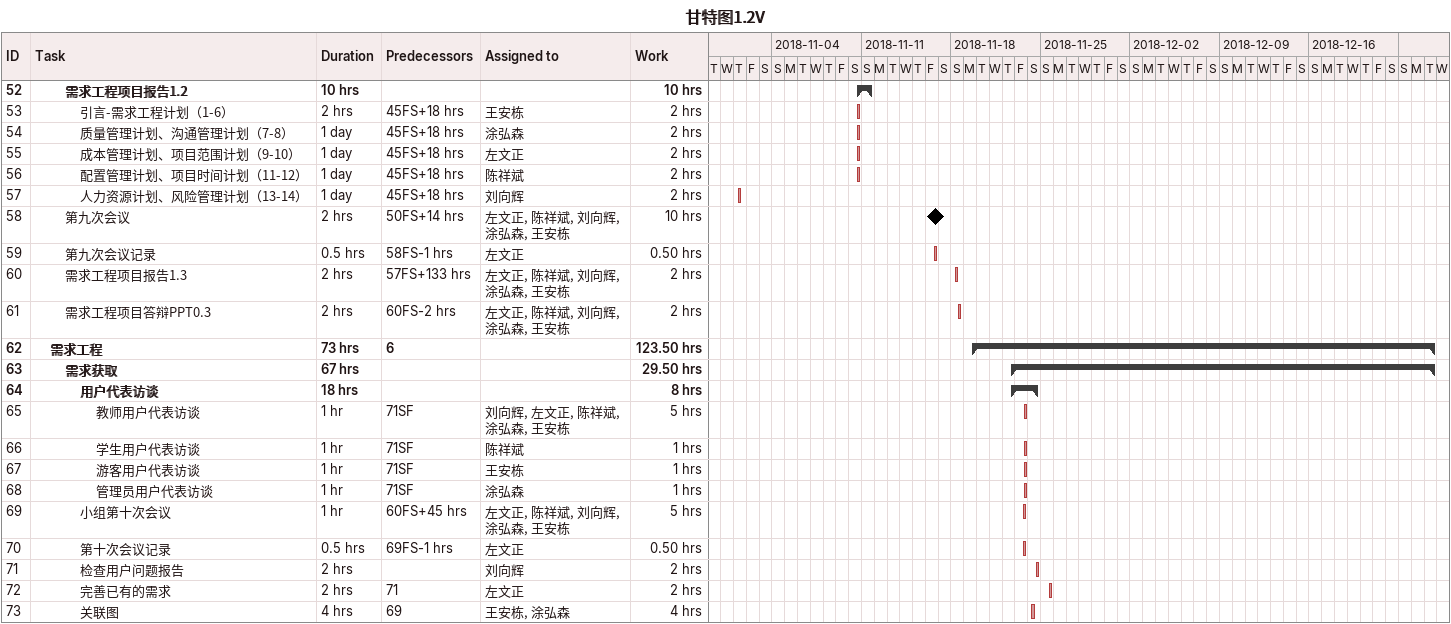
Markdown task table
甘特图1.2V

| ID | Level | Task | Duration | Start | Finish | Predecessors | Resources | Work (h) |
|---|---|---|---|---|---|---|---|---|
| 52 | 3 | **需求工程项目报告1.2** | 10h | 2018-11-10 | 2018-11-11 |  |  | 10 |
| 53 | 4 | 引言-需求工程计划（1-6） | 2h | 2018-11-10 | 2018-11-10 | 45FS+18h | 王安栋 | 2 |
| 54 | 4 | 质量管理计划、沟通管理计划（7-8） | 1d | 2018-11-10 | 2018-11-10 | 45FS+18h | 涂弘森 | 2 |
| 55 | 4 | 成本管理计划、项目范围计划（9-10） | 1d | 2018-11-10 | 2018-11-10 | 45FS+18h | 左文正 | 2 |
| 56 | 4 | 配置管理计划、项目时间计划（11-12） | 1d | 2018-11-10 | 2018-11-10 | 45FS+18h | 陈祥斌 | 2 |
| 57 | 4 | 人力资源计划、风险管理计划（13-14） | 1d | 2018-11-01 | 2018-11-01 | 45FS+18h | 刘向辉 | 2 |
| 58 | 3 | 第九次会议 | 2h | 2018-11-16 | 2018-11-16 | 50FS+14h | 左文正, 陈祥斌, 刘向辉, 涂弘森, 王安栋 | 10 |
| 59 | 3 | 第九次会议记录 | 0.5h | 2018-11-16 | 2018-11-16 | 58FS-1h | 左文正 | 0.50 |
| 60 | 3 | 需求工程项目报告1.3 | 2h | 2018-11-18 | 2018-11-18 | 57FS+133h | 左文正, 陈祥斌, 刘向辉, 涂弘森, 王安栋 | 2 |
| 61 | 3 | 需求工程项目答辩PPT0.3 | 2h | 2018-11-18 | 2018-11-18 | 60FS-2h | 左文正, 陈祥斌, 刘向辉, 涂弘森, 王安栋 | 2 |
| 62 | 2 | **需求工程** | 73h | 2018-11-19 | 2018-12-25 | 6 |  | 123.50 |
| 63 | 3 | **需求获取** | 67h | 2018-11-22 | 2018-12-25 |  |  | 29.50 |
| 64 | 4 | **用户代表访谈** | 18h | 2018-11-22 | 2018-11-24 |  |  | 8 |
| 65 | 5 | 教师用户代表访谈 | 1h | 2018-11-23 | 2018-11-23 | 71SF | 刘向辉, 左文正, 陈祥斌, 涂弘森, 王安栋 | 5 |
| 66 | 5 | 学生用户代表访谈 | 1h | 2018-11-23 | 2018-11-23 | 71SF | 陈祥斌 | 1 |
| 67 | 5 | 游客用户代表访谈 | 1h | 2018-11-23 | 2018-11-23 | 71SF | 王安栋 | 1 |
| 68 | 5 | 管理员用户代表访谈 | 1h | 2018-11-23 | 2018-11-23 | 71SF | 涂弘森 | 1 |
| 69 | 4 | 小组第十次会议 | 1h | 2018-11-23 | 2018-11-23 | 60FS+45h | 左文正, 陈祥斌, 刘向辉, 涂弘森, 王安栋 | 5 |
| 70 | 4 | 第十次会议记录 | 0.5h | 2018-11-23 | 2018-11-23 | 69FS-1h | 左文正 | 0.50 |
| 71 | 4 | 检查用户问题报告 | 2h | 2018-11-24 | 2018-11-24 |  | 刘向辉 | 2 |
| 72 | 4 | 完善已有的需求 | 2h | 2018-11-25 | 2018-11-25 | 71 | 左文正 | 2 |
| 73 | 4 | 关联图 | 4h | 2018-11-24 | 2018-11-24 | 69 | 王安栋, 涂弘森 | 4 |
